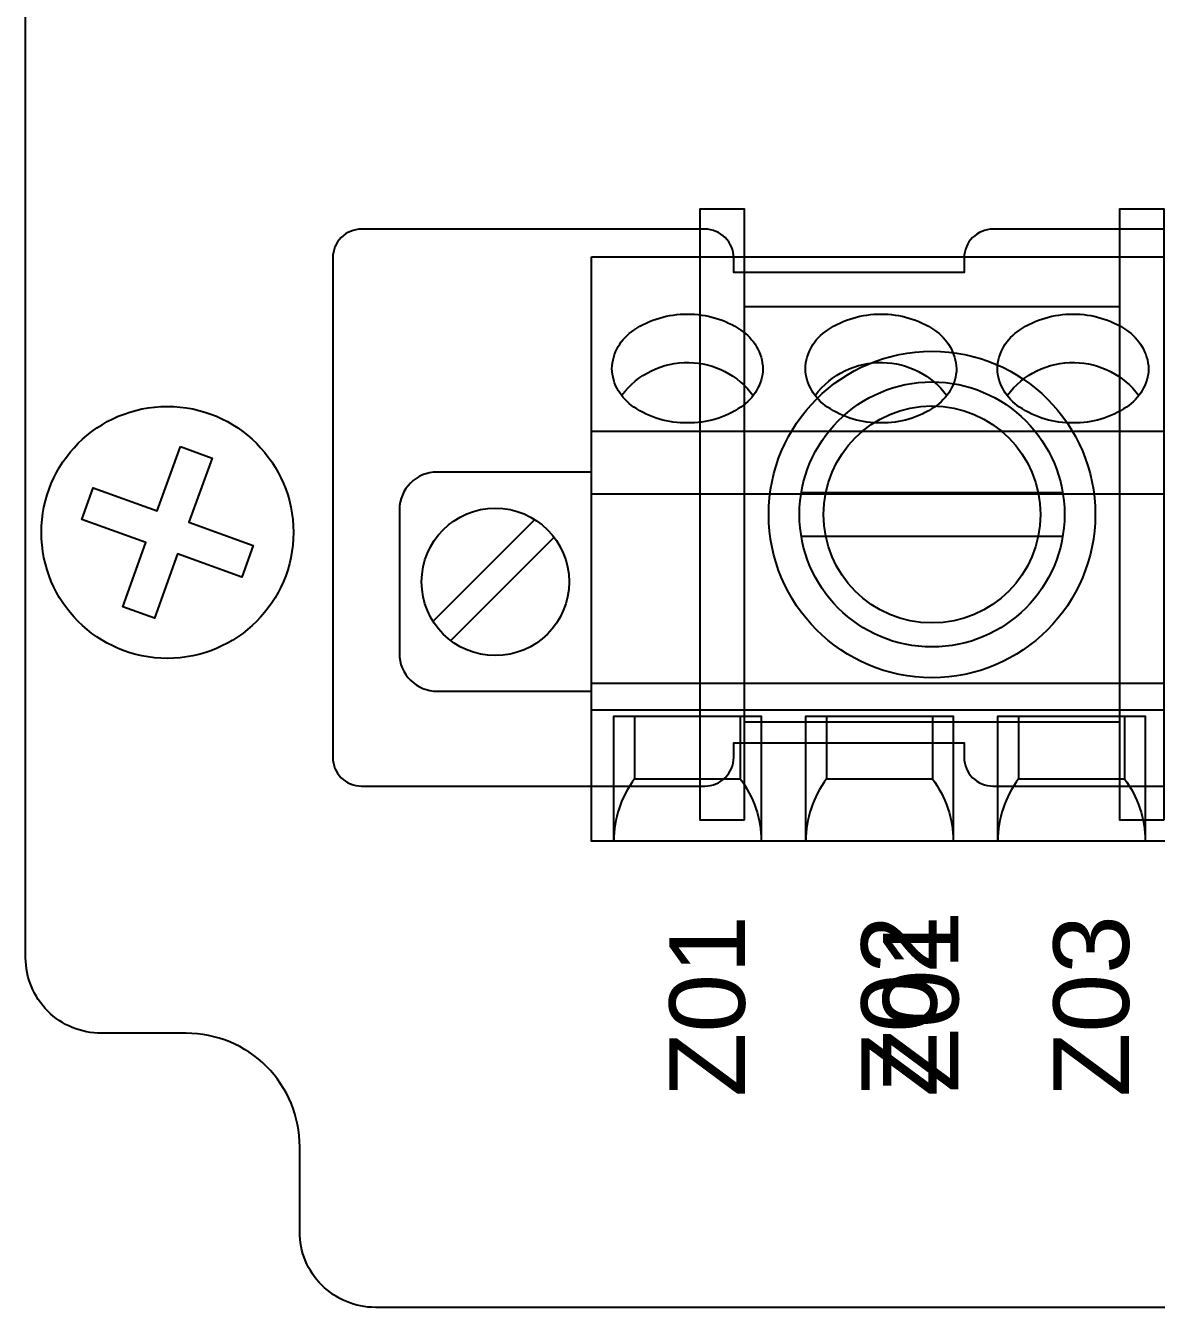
# Model space of a CAD drawing. Extents: x 1 to 23.8, y 0.2 to 17.
# Drawn here: x 17.606 to 18.784, y 1.569 to 2.904 of the extents above; entities that cross this region are included whole.
import ezdxf

# ---------------------------------------------------------------- set-up
doc = ezdxf.new("R2010")
doc.units = 0
doc.header["$MEASUREMENT"] = 0
for name, color, linetype in [('5_01__0-__EMPTY', 7, 'CONTINUOUS'), ('5_02__8-___4__ACI', 7, 'CONTINUOUS'), ('5_03__1-___4__DI__4__DO__S', 7, 'CONTINUOUS'), ('5_04__B-___4__DI__4__DO__F', 7, 'CONTINUOUS'), ('5_05__C-___4__DI__3__DO', 7, 'CONTINUOUS'), ('5_06__2X___8__DO__STD_FORM', 7, 'CONTINUOUS'), ('5_07__2A___8__DO__STD_FORM', 7, 'CONTINUOUS'), ('5_08__2B___8__DO__STD__6__', 7, 'CONTINUOUS'), ('5_09__2C___8__DO__STD__2__', 7, 'CONTINUOUS'), ('5_10__3-___8__DI', 7, 'CONTINUOUS'), ('5_11__5-___8__AI', 7, 'CONTINUOUS'), ('5_12__6-___4__AI__4__AO', 7, 'CONTINUOUS'), ('6_00_____DWG', 7, 'CONTINUOUS')]:
    doc.layers.add(name, color=color, linetype=linetype)
doc.styles.add('ARIAL', font='arial.ttf')

msp = doc.modelspace()

# ---------------------------------------------------------------- linework, layer by layer
at = {"layer": '5_01__0-__EMPTY'}
msp.add_lwpolyline([(19.5788, 2.6917), (18.6136, 2.6917, 0.414214), (18.5837, 2.6618), (18.5837, 2.6467), (18.3437, 2.6467), (18.3437, 2.6618, 0.414214), (18.3138, 2.6917), (17.9561, 2.6917, 0.414973), (17.9262, 2.6618), (17.9262, 2.1416, 0.414973), (17.9561, 2.1117), (18.3138, 2.1117, 0.414214), (18.3437, 2.1416), (18.3437, 2.1567), (18.5837, 2.1567), (18.5837, 2.1416, 0.414214), (18.6136, 2.1117), (19.5788, 2.1117, 0.414214)], format="xyb", dxfattribs=at)
at = {"layer": '5_02__8-___4__ACI'}
for points in [[(18.3549, 2.0765), (18.3549, 2.7126), (18.3085, 2.7126), (18.3085, 2.0765)], [(18.7919, 2.0765), (18.7919, 2.7126), (18.7455, 2.7126), (18.7455, 2.0765)]]:
    msp.add_lwpolyline(points, close=True, dxfattribs=at)
for points in [[(18.7455, 2.6108), (18.3549, 2.6108)], [(18.6864, 2.4171), (18.4141, 2.4171)], [(18.4141, 2.3721), (18.6864, 2.3721)], [(18.7455, 2.1783), (18.3549, 2.1783)]]:
    msp.add_lwpolyline(points, dxfattribs=at)
for radius in [0.17, 0.138, 0.113]:
    msp.add_circle((18.5502, 2.3946), radius, dxfattribs=at)
at = {"layer": '5_03__1-___4__DI__4__DO__S'}
msp.add_lwpolyline([(18.1955, 2.663), (19.7955, 2.663), (19.7955, 2.0543), (18.1955, 2.0543)], close=True, dxfattribs=at)
for points in [[(18.2168, 2.5465, -0.244062), (18.2398, 2.5866, -0.154167), (18.2955, 2.6032, -0.154167), (18.3512, 2.5866, -0.236767), (18.3742, 2.5465, -0.24406), (18.3512, 2.5065, -0.154167), (18.2955, 2.4899, -0.154167), (18.2398, 2.5065, -0.244061)], [(18.4183, 2.5465, -0.244062), (18.4414, 2.5866, -0.154167), (18.4971, 2.6032, -0.154167), (18.5527, 2.5866, -0.236767), (18.5758, 2.5465, -0.24406), (18.5527, 2.5065, -0.154167), (18.4971, 2.4899, -0.154167), (18.4414, 2.5065, -0.244061)], [(18.6183, 2.5465, -0.244062), (18.6414, 2.5866, -0.154167), (18.6971, 2.6032, -0.154167), (18.7527, 2.5866, -0.236767), (18.7758, 2.5465, -0.24406), (18.7527, 2.5065, -0.154167), (18.6971, 2.4899, -0.154167), (18.6414, 2.5065, -0.244061)]]:
    msp.add_lwpolyline(points, format="xyb", close=True, dxfattribs=at)
for points in [[(18.2268, 2.5185, -0.001746), (18.227, 2.5186, -0.240907), (18.2971, 2.5529, -0.231198), (18.364, 2.5186, -0.005828), (18.3643, 2.5187)], [(18.4284, 2.5185, -0.001746), (18.4286, 2.5186, -0.240907), (18.4986, 2.5529, -0.231198), (18.5656, 2.5186, -0.005828), (18.5659, 2.5187)], [(18.6284, 2.5185, -0.001746), (18.6286, 2.5186, -0.240907), (18.6986, 2.5529, -0.231198), (18.7656, 2.5186, -0.005828), (18.7659, 2.5187)], [(18.1955, 2.4388), (18.0349, 2.4388, 0.414169), (17.9955, 2.3995), (17.9955, 2.2499, 0.414258), (18.0349, 2.2105), (18.1955, 2.2105)], [(18.2404, 2.1844), (18.2404, 2.1192, 0.162853), (18.2187, 2.0543, 1.944453)], [(18.3506, 2.1844), (18.3506, 2.1192, -0.162853), (18.3723, 2.0543, -1.944453)], [(18.4404, 2.1844), (18.4404, 2.1192, 0.162853), (18.4187, 2.0543, 1.944453)], [(18.5506, 2.1844), (18.5506, 2.1192, -0.162853), (18.5723, 2.0543, -1.944453)], [(18.6404, 2.1844), (18.6404, 2.1192, 0.162853), (18.6187, 2.0543, 1.944453)], [(18.7506, 2.1844), (18.7506, 2.1192, -0.162853), (18.7723, 2.0543, -1.944453)]]:
    msp.add_lwpolyline(points, format="xyb", dxfattribs=at)
for points in [[(18.1955, 2.4814), (19.7955, 2.4814)], [(18.1955, 2.416), (19.7955, 2.416)], [(18.0306, 2.2833), (18.1365, 2.3893)], [(18.049, 2.2633), (18.1566, 2.3709)], [(18.1955, 2.2189), (19.7955, 2.2189)], [(18.1955, 2.191), (19.7955, 2.191)], [(18.2187, 2.0543), (18.2187, 2.1844), (18.3723, 2.1844), (18.3723, 2.0543)], [(18.4187, 2.0543), (18.4187, 2.1844), (18.5723, 2.1844), (18.5723, 2.0543)], [(18.6187, 2.0543), (18.6187, 2.1844), (18.7723, 2.1844), (18.7723, 2.0543)], [(18.2404, 2.1192), (18.3506, 2.1192)], [(18.4404, 2.1192), (18.5506, 2.1192)], [(18.6404, 2.1192), (18.7506, 2.1192)]]:
    msp.add_lwpolyline(points, dxfattribs=at)
msp.add_circle((18.0955, 2.3244), 0.0768, dxfattribs=at)
at = {"layer": '5_04__B-___4__DI__4__DO__F'}
msp.add_lwpolyline([(18.1955, 2.663), (19.7955, 2.663), (19.7955, 2.0543), (18.1955, 2.0543)], close=True, dxfattribs=at)
for points in [[(18.2168, 2.5465, -0.244062), (18.2398, 2.5866, -0.154167), (18.2955, 2.6032, -0.154167), (18.3512, 2.5866, -0.236767), (18.3742, 2.5465, -0.24406), (18.3512, 2.5065, -0.154167), (18.2955, 2.4899, -0.154167), (18.2398, 2.5065, -0.244061)], [(18.4183, 2.5465, -0.244062), (18.4414, 2.5866, -0.154167), (18.4971, 2.6032, -0.154167), (18.5527, 2.5866, -0.236767), (18.5758, 2.5465, -0.24406), (18.5527, 2.5065, -0.154167), (18.4971, 2.4899, -0.154167), (18.4414, 2.5065, -0.244061)], [(18.6183, 2.5465, -0.244062), (18.6414, 2.5866, -0.154167), (18.6971, 2.6032, -0.154167), (18.7527, 2.5866, -0.236767), (18.7758, 2.5465, -0.24406), (18.7527, 2.5065, -0.154167), (18.6971, 2.4899, -0.154167), (18.6414, 2.5065, -0.244061)]]:
    msp.add_lwpolyline(points, format="xyb", close=True, dxfattribs=at)
for points in [[(18.2268, 2.5185, -0.001746), (18.227, 2.5186, -0.240907), (18.2971, 2.5529, -0.231198), (18.364, 2.5186, -0.005828), (18.3643, 2.5187)], [(18.4284, 2.5185, -0.001746), (18.4286, 2.5186, -0.240907), (18.4986, 2.5529, -0.231198), (18.5656, 2.5186, -0.005828), (18.5659, 2.5187)], [(18.6284, 2.5185, -0.001746), (18.6286, 2.5186, -0.240907), (18.6986, 2.5529, -0.231198), (18.7656, 2.5186, -0.005828), (18.7659, 2.5187)], [(18.1955, 2.4388), (18.0349, 2.4388, 0.414169), (17.9955, 2.3995), (17.9955, 2.2499, 0.414258), (18.0349, 2.2105), (18.1955, 2.2105)], [(18.2404, 2.1844), (18.2404, 2.1192, 0.162853), (18.2187, 2.0543, 1.944453)], [(18.3506, 2.1844), (18.3506, 2.1192, -0.162853), (18.3723, 2.0543, -1.944453)], [(18.4404, 2.1844), (18.4404, 2.1192, 0.162853), (18.4187, 2.0543, 1.944453)], [(18.5506, 2.1844), (18.5506, 2.1192, -0.162853), (18.5723, 2.0543, -1.944453)], [(18.6404, 2.1844), (18.6404, 2.1192, 0.162853), (18.6187, 2.0543, 1.944453)], [(18.7506, 2.1844), (18.7506, 2.1192, -0.162853), (18.7723, 2.0543, -1.944453)]]:
    msp.add_lwpolyline(points, format="xyb", dxfattribs=at)
for points in [[(18.1955, 2.4814), (19.7955, 2.4814)], [(18.1955, 2.416), (19.7955, 2.416)], [(18.0306, 2.2833), (18.1365, 2.3893)], [(18.049, 2.2633), (18.1566, 2.3709)], [(18.1955, 2.2189), (19.7955, 2.2189)], [(18.1955, 2.191), (19.7955, 2.191)], [(18.2187, 2.0543), (18.2187, 2.1844), (18.3723, 2.1844), (18.3723, 2.0543)], [(18.4187, 2.0543), (18.4187, 2.1844), (18.5723, 2.1844), (18.5723, 2.0543)], [(18.6187, 2.0543), (18.6187, 2.1844), (18.7723, 2.1844), (18.7723, 2.0543)], [(18.2404, 2.1192), (18.3506, 2.1192)], [(18.4404, 2.1192), (18.5506, 2.1192)], [(18.6404, 2.1192), (18.7506, 2.1192)]]:
    msp.add_lwpolyline(points, dxfattribs=at)
msp.add_circle((18.0955, 2.3244), 0.0768, dxfattribs=at)
at = {"layer": '5_05__C-___4__DI__3__DO'}
msp.add_lwpolyline([(18.1955, 2.663), (19.7955, 2.663), (19.7955, 2.0543), (18.1955, 2.0543)], close=True, dxfattribs=at)
for points in [[(18.2168, 2.5465, -0.244062), (18.2398, 2.5866, -0.154167), (18.2955, 2.6032, -0.154167), (18.3512, 2.5866, -0.236767), (18.3742, 2.5465, -0.24406), (18.3512, 2.5065, -0.154167), (18.2955, 2.4899, -0.154167), (18.2398, 2.5065, -0.244061)], [(18.4183, 2.5465, -0.244062), (18.4414, 2.5866, -0.154167), (18.4971, 2.6032, -0.154167), (18.5527, 2.5866, -0.236767), (18.5758, 2.5465, -0.24406), (18.5527, 2.5065, -0.154167), (18.4971, 2.4899, -0.154167), (18.4414, 2.5065, -0.244061)], [(18.6183, 2.5465, -0.244062), (18.6414, 2.5866, -0.154167), (18.6971, 2.6032, -0.154167), (18.7527, 2.5866, -0.236767), (18.7758, 2.5465, -0.24406), (18.7527, 2.5065, -0.154167), (18.6971, 2.4899, -0.154167), (18.6414, 2.5065, -0.244061)]]:
    msp.add_lwpolyline(points, format="xyb", close=True, dxfattribs=at)
for points in [[(18.2268, 2.5185, -0.001746), (18.227, 2.5186, -0.240907), (18.2971, 2.5529, -0.231198), (18.364, 2.5186, -0.005828), (18.3643, 2.5187)], [(18.4284, 2.5185, -0.001746), (18.4286, 2.5186, -0.240907), (18.4986, 2.5529, -0.231198), (18.5656, 2.5186, -0.005828), (18.5659, 2.5187)], [(18.6284, 2.5185, -0.001746), (18.6286, 2.5186, -0.240907), (18.6986, 2.5529, -0.231198), (18.7656, 2.5186, -0.005828), (18.7659, 2.5187)], [(18.1955, 2.4388), (18.0349, 2.4388, 0.414169), (17.9955, 2.3995), (17.9955, 2.2499, 0.414258), (18.0349, 2.2105), (18.1955, 2.2105)], [(18.2404, 2.1844), (18.2404, 2.1192, 0.162853), (18.2187, 2.0543, 1.944453)], [(18.3506, 2.1844), (18.3506, 2.1192, -0.162853), (18.3723, 2.0543, -1.944453)], [(18.4404, 2.1844), (18.4404, 2.1192, 0.162853), (18.4187, 2.0543, 1.944453)], [(18.5506, 2.1844), (18.5506, 2.1192, -0.162853), (18.5723, 2.0543, -1.944453)], [(18.6404, 2.1844), (18.6404, 2.1192, 0.162853), (18.6187, 2.0543, 1.944453)], [(18.7506, 2.1844), (18.7506, 2.1192, -0.162853), (18.7723, 2.0543, -1.944453)]]:
    msp.add_lwpolyline(points, format="xyb", dxfattribs=at)
for points in [[(18.1955, 2.4814), (19.7955, 2.4814)], [(18.1955, 2.416), (19.7955, 2.416)], [(18.0306, 2.2833), (18.1365, 2.3893)], [(18.049, 2.2633), (18.1566, 2.3709)], [(18.1955, 2.2189), (19.7955, 2.2189)], [(18.1955, 2.191), (19.7955, 2.191)], [(18.2187, 2.0543), (18.2187, 2.1844), (18.3723, 2.1844), (18.3723, 2.0543)], [(18.4187, 2.0543), (18.4187, 2.1844), (18.5723, 2.1844), (18.5723, 2.0543)], [(18.6187, 2.0543), (18.6187, 2.1844), (18.7723, 2.1844), (18.7723, 2.0543)], [(18.2404, 2.1192), (18.3506, 2.1192)], [(18.4404, 2.1192), (18.5506, 2.1192)], [(18.6404, 2.1192), (18.7506, 2.1192)]]:
    msp.add_lwpolyline(points, dxfattribs=at)
msp.add_circle((18.0955, 2.3244), 0.0768, dxfattribs=at)
at = {"layer": '5_06__2X___8__DO__STD_FORM'}
msp.add_lwpolyline([(18.1955, 2.663), (19.7955, 2.663), (19.7955, 2.0543), (18.1955, 2.0543)], close=True, dxfattribs=at)
for points in [[(18.2168, 2.5465, -0.244062), (18.2398, 2.5866, -0.154167), (18.2955, 2.6032, -0.154167), (18.3512, 2.5866, -0.236767), (18.3742, 2.5465, -0.24406), (18.3512, 2.5065, -0.154167), (18.2955, 2.4899, -0.154167), (18.2398, 2.5065, -0.244061)], [(18.4183, 2.5465, -0.244062), (18.4414, 2.5866, -0.154167), (18.4971, 2.6032, -0.154167), (18.5527, 2.5866, -0.236767), (18.5758, 2.5465, -0.24406), (18.5527, 2.5065, -0.154167), (18.4971, 2.4899, -0.154167), (18.4414, 2.5065, -0.244061)], [(18.6183, 2.5465, -0.244062), (18.6414, 2.5866, -0.154167), (18.6971, 2.6032, -0.154167), (18.7527, 2.5866, -0.236767), (18.7758, 2.5465, -0.24406), (18.7527, 2.5065, -0.154167), (18.6971, 2.4899, -0.154167), (18.6414, 2.5065, -0.244061)]]:
    msp.add_lwpolyline(points, format="xyb", close=True, dxfattribs=at)
for points in [[(18.2268, 2.5185, -0.001746), (18.227, 2.5186, -0.240907), (18.2971, 2.5529, -0.231198), (18.364, 2.5186, -0.005828), (18.3643, 2.5187)], [(18.4284, 2.5185, -0.001746), (18.4286, 2.5186, -0.240907), (18.4986, 2.5529, -0.231198), (18.5656, 2.5186, -0.005828), (18.5659, 2.5187)], [(18.6284, 2.5185, -0.001746), (18.6286, 2.5186, -0.240907), (18.6986, 2.5529, -0.231198), (18.7656, 2.5186, -0.005828), (18.7659, 2.5187)], [(18.1955, 2.4388), (18.0349, 2.4388, 0.414169), (17.9955, 2.3995), (17.9955, 2.2499, 0.414258), (18.0349, 2.2105), (18.1955, 2.2105)], [(18.2404, 2.1844), (18.2404, 2.1192, 0.162853), (18.2187, 2.0543, 1.944453)], [(18.3506, 2.1844), (18.3506, 2.1192, -0.162853), (18.3723, 2.0543, -1.944453)], [(18.4404, 2.1844), (18.4404, 2.1192, 0.162853), (18.4187, 2.0543, 1.944453)], [(18.5506, 2.1844), (18.5506, 2.1192, -0.162853), (18.5723, 2.0543, -1.944453)], [(18.6404, 2.1844), (18.6404, 2.1192, 0.162853), (18.6187, 2.0543, 1.944453)], [(18.7506, 2.1844), (18.7506, 2.1192, -0.162853), (18.7723, 2.0543, -1.944453)]]:
    msp.add_lwpolyline(points, format="xyb", dxfattribs=at)
for points in [[(18.1955, 2.4814), (19.7955, 2.4814)], [(18.1955, 2.416), (19.7955, 2.416)], [(18.0306, 2.2833), (18.1365, 2.3893)], [(18.049, 2.2633), (18.1566, 2.3709)], [(18.1955, 2.2189), (19.7955, 2.2189)], [(18.1955, 2.191), (19.7955, 2.191)], [(18.2187, 2.0543), (18.2187, 2.1844), (18.3723, 2.1844), (18.3723, 2.0543)], [(18.4187, 2.0543), (18.4187, 2.1844), (18.5723, 2.1844), (18.5723, 2.0543)], [(18.6187, 2.0543), (18.6187, 2.1844), (18.7723, 2.1844), (18.7723, 2.0543)], [(18.2404, 2.1192), (18.3506, 2.1192)], [(18.4404, 2.1192), (18.5506, 2.1192)], [(18.6404, 2.1192), (18.7506, 2.1192)]]:
    msp.add_lwpolyline(points, dxfattribs=at)
msp.add_circle((18.0955, 2.3244), 0.0768, dxfattribs=at)
at = {"layer": '5_07__2A___8__DO__STD_FORM'}
msp.add_lwpolyline([(18.1955, 2.663), (19.7955, 2.663), (19.7955, 2.0543), (18.1955, 2.0543)], close=True, dxfattribs=at)
for points in [[(18.2168, 2.5465, -0.244062), (18.2398, 2.5866, -0.154167), (18.2955, 2.6032, -0.154167), (18.3512, 2.5866, -0.236767), (18.3742, 2.5465, -0.24406), (18.3512, 2.5065, -0.154167), (18.2955, 2.4899, -0.154167), (18.2398, 2.5065, -0.244061)], [(18.4183, 2.5465, -0.244062), (18.4414, 2.5866, -0.154167), (18.4971, 2.6032, -0.154167), (18.5527, 2.5866, -0.236767), (18.5758, 2.5465, -0.24406), (18.5527, 2.5065, -0.154167), (18.4971, 2.4899, -0.154167), (18.4414, 2.5065, -0.244061)], [(18.6183, 2.5465, -0.244062), (18.6414, 2.5866, -0.154167), (18.6971, 2.6032, -0.154167), (18.7527, 2.5866, -0.236767), (18.7758, 2.5465, -0.24406), (18.7527, 2.5065, -0.154167), (18.6971, 2.4899, -0.154167), (18.6414, 2.5065, -0.244061)]]:
    msp.add_lwpolyline(points, format="xyb", close=True, dxfattribs=at)
for points in [[(18.2268, 2.5185, -0.001746), (18.227, 2.5186, -0.240907), (18.2971, 2.5529, -0.231198), (18.364, 2.5186, -0.005828), (18.3643, 2.5187)], [(18.4284, 2.5185, -0.001746), (18.4286, 2.5186, -0.240907), (18.4986, 2.5529, -0.231198), (18.5656, 2.5186, -0.005828), (18.5659, 2.5187)], [(18.6284, 2.5185, -0.001746), (18.6286, 2.5186, -0.240907), (18.6986, 2.5529, -0.231198), (18.7656, 2.5186, -0.005828), (18.7659, 2.5187)], [(18.1955, 2.4388), (18.0349, 2.4388, 0.414169), (17.9955, 2.3995), (17.9955, 2.2499, 0.414258), (18.0349, 2.2105), (18.1955, 2.2105)], [(18.2404, 2.1844), (18.2404, 2.1192, 0.162853), (18.2187, 2.0543, 1.944453)], [(18.3506, 2.1844), (18.3506, 2.1192, -0.162853), (18.3723, 2.0543, -1.944453)], [(18.4404, 2.1844), (18.4404, 2.1192, 0.162853), (18.4187, 2.0543, 1.944453)], [(18.5506, 2.1844), (18.5506, 2.1192, -0.162853), (18.5723, 2.0543, -1.944453)], [(18.6404, 2.1844), (18.6404, 2.1192, 0.162853), (18.6187, 2.0543, 1.944453)], [(18.7506, 2.1844), (18.7506, 2.1192, -0.162853), (18.7723, 2.0543, -1.944453)]]:
    msp.add_lwpolyline(points, format="xyb", dxfattribs=at)
for points in [[(18.1955, 2.4814), (19.7955, 2.4814)], [(18.1955, 2.416), (19.7955, 2.416)], [(18.0306, 2.2833), (18.1365, 2.3893)], [(18.049, 2.2633), (18.1566, 2.3709)], [(18.1955, 2.2189), (19.7955, 2.2189)], [(18.1955, 2.191), (19.7955, 2.191)], [(18.2187, 2.0543), (18.2187, 2.1844), (18.3723, 2.1844), (18.3723, 2.0543)], [(18.4187, 2.0543), (18.4187, 2.1844), (18.5723, 2.1844), (18.5723, 2.0543)], [(18.6187, 2.0543), (18.6187, 2.1844), (18.7723, 2.1844), (18.7723, 2.0543)], [(18.2404, 2.1192), (18.3506, 2.1192)], [(18.4404, 2.1192), (18.5506, 2.1192)], [(18.6404, 2.1192), (18.7506, 2.1192)]]:
    msp.add_lwpolyline(points, dxfattribs=at)
msp.add_circle((18.0955, 2.3244), 0.0768, dxfattribs=at)
at = {"layer": '5_08__2B___8__DO__STD__6__'}
msp.add_lwpolyline([(18.1955, 2.663), (19.7955, 2.663), (19.7955, 2.0543), (18.1955, 2.0543)], close=True, dxfattribs=at)
for points in [[(18.2168, 2.5465, -0.244062), (18.2398, 2.5866, -0.154167), (18.2955, 2.6032, -0.154167), (18.3512, 2.5866, -0.236767), (18.3742, 2.5465, -0.24406), (18.3512, 2.5065, -0.154167), (18.2955, 2.4899, -0.154167), (18.2398, 2.5065, -0.244061)], [(18.4183, 2.5465, -0.244062), (18.4414, 2.5866, -0.154167), (18.4971, 2.6032, -0.154167), (18.5527, 2.5866, -0.236767), (18.5758, 2.5465, -0.24406), (18.5527, 2.5065, -0.154167), (18.4971, 2.4899, -0.154167), (18.4414, 2.5065, -0.244061)], [(18.6183, 2.5465, -0.244062), (18.6414, 2.5866, -0.154167), (18.6971, 2.6032, -0.154167), (18.7527, 2.5866, -0.236767), (18.7758, 2.5465, -0.24406), (18.7527, 2.5065, -0.154167), (18.6971, 2.4899, -0.154167), (18.6414, 2.5065, -0.244061)]]:
    msp.add_lwpolyline(points, format="xyb", close=True, dxfattribs=at)
for points in [[(18.2268, 2.5185, -0.001746), (18.227, 2.5186, -0.240907), (18.2971, 2.5529, -0.231198), (18.364, 2.5186, -0.005828), (18.3643, 2.5187)], [(18.4284, 2.5185, -0.001746), (18.4286, 2.5186, -0.240907), (18.4986, 2.5529, -0.231198), (18.5656, 2.5186, -0.005828), (18.5659, 2.5187)], [(18.6284, 2.5185, -0.001746), (18.6286, 2.5186, -0.240907), (18.6986, 2.5529, -0.231198), (18.7656, 2.5186, -0.005828), (18.7659, 2.5187)], [(18.1955, 2.4388), (18.0349, 2.4388, 0.414169), (17.9955, 2.3995), (17.9955, 2.2499, 0.414258), (18.0349, 2.2105), (18.1955, 2.2105)], [(18.2404, 2.1844), (18.2404, 2.1192, 0.162853), (18.2187, 2.0543, 1.944453)], [(18.3506, 2.1844), (18.3506, 2.1192, -0.162853), (18.3723, 2.0543, -1.944453)], [(18.4404, 2.1844), (18.4404, 2.1192, 0.162853), (18.4187, 2.0543, 1.944453)], [(18.5506, 2.1844), (18.5506, 2.1192, -0.162853), (18.5723, 2.0543, -1.944453)], [(18.6404, 2.1844), (18.6404, 2.1192, 0.162853), (18.6187, 2.0543, 1.944453)], [(18.7506, 2.1844), (18.7506, 2.1192, -0.162853), (18.7723, 2.0543, -1.944453)]]:
    msp.add_lwpolyline(points, format="xyb", dxfattribs=at)
for points in [[(18.1955, 2.4814), (19.7955, 2.4814)], [(18.1955, 2.416), (19.7955, 2.416)], [(18.0306, 2.2833), (18.1365, 2.3893)], [(18.049, 2.2633), (18.1566, 2.3709)], [(18.1955, 2.2189), (19.7955, 2.2189)], [(18.1955, 2.191), (19.7955, 2.191)], [(18.2187, 2.0543), (18.2187, 2.1844), (18.3723, 2.1844), (18.3723, 2.0543)], [(18.4187, 2.0543), (18.4187, 2.1844), (18.5723, 2.1844), (18.5723, 2.0543)], [(18.6187, 2.0543), (18.6187, 2.1844), (18.7723, 2.1844), (18.7723, 2.0543)], [(18.2404, 2.1192), (18.3506, 2.1192)], [(18.4404, 2.1192), (18.5506, 2.1192)], [(18.6404, 2.1192), (18.7506, 2.1192)]]:
    msp.add_lwpolyline(points, dxfattribs=at)
msp.add_circle((18.0955, 2.3244), 0.0768, dxfattribs=at)
at = {"layer": '5_09__2C___8__DO__STD__2__'}
msp.add_lwpolyline([(18.1955, 2.663), (19.7955, 2.663), (19.7955, 2.0543), (18.1955, 2.0543)], close=True, dxfattribs=at)
for points in [[(18.2168, 2.5465, -0.244062), (18.2398, 2.5866, -0.154167), (18.2955, 2.6032, -0.154167), (18.3512, 2.5866, -0.236767), (18.3742, 2.5465, -0.24406), (18.3512, 2.5065, -0.154167), (18.2955, 2.4899, -0.154167), (18.2398, 2.5065, -0.244061)], [(18.4183, 2.5465, -0.244062), (18.4414, 2.5866, -0.154167), (18.4971, 2.6032, -0.154167), (18.5527, 2.5866, -0.236767), (18.5758, 2.5465, -0.24406), (18.5527, 2.5065, -0.154167), (18.4971, 2.4899, -0.154167), (18.4414, 2.5065, -0.244061)], [(18.6183, 2.5465, -0.244062), (18.6414, 2.5866, -0.154167), (18.6971, 2.6032, -0.154167), (18.7527, 2.5866, -0.236767), (18.7758, 2.5465, -0.24406), (18.7527, 2.5065, -0.154167), (18.6971, 2.4899, -0.154167), (18.6414, 2.5065, -0.244061)]]:
    msp.add_lwpolyline(points, format="xyb", close=True, dxfattribs=at)
for points in [[(18.2268, 2.5185, -0.001746), (18.227, 2.5186, -0.240907), (18.2971, 2.5529, -0.231198), (18.364, 2.5186, -0.005828), (18.3643, 2.5187)], [(18.4284, 2.5185, -0.001746), (18.4286, 2.5186, -0.240907), (18.4986, 2.5529, -0.231198), (18.5656, 2.5186, -0.005828), (18.5659, 2.5187)], [(18.6284, 2.5185, -0.001746), (18.6286, 2.5186, -0.240907), (18.6986, 2.5529, -0.231198), (18.7656, 2.5186, -0.005828), (18.7659, 2.5187)], [(18.1955, 2.4388), (18.0349, 2.4388, 0.414169), (17.9955, 2.3995), (17.9955, 2.2499, 0.414258), (18.0349, 2.2105), (18.1955, 2.2105)], [(18.2404, 2.1844), (18.2404, 2.1192, 0.162853), (18.2187, 2.0543, 1.944453)], [(18.3506, 2.1844), (18.3506, 2.1192, -0.162853), (18.3723, 2.0543, -1.944453)], [(18.4404, 2.1844), (18.4404, 2.1192, 0.162853), (18.4187, 2.0543, 1.944453)], [(18.5506, 2.1844), (18.5506, 2.1192, -0.162853), (18.5723, 2.0543, -1.944453)], [(18.6404, 2.1844), (18.6404, 2.1192, 0.162853), (18.6187, 2.0543, 1.944453)], [(18.7506, 2.1844), (18.7506, 2.1192, -0.162853), (18.7723, 2.0543, -1.944453)]]:
    msp.add_lwpolyline(points, format="xyb", dxfattribs=at)
for points in [[(18.1955, 2.4814), (19.7955, 2.4814)], [(18.1955, 2.416), (19.7955, 2.416)], [(18.0306, 2.2833), (18.1365, 2.3893)], [(18.049, 2.2633), (18.1566, 2.3709)], [(18.1955, 2.2189), (19.7955, 2.2189)], [(18.1955, 2.191), (19.7955, 2.191)], [(18.2187, 2.0543), (18.2187, 2.1844), (18.3723, 2.1844), (18.3723, 2.0543)], [(18.4187, 2.0543), (18.4187, 2.1844), (18.5723, 2.1844), (18.5723, 2.0543)], [(18.6187, 2.0543), (18.6187, 2.1844), (18.7723, 2.1844), (18.7723, 2.0543)], [(18.2404, 2.1192), (18.3506, 2.1192)], [(18.4404, 2.1192), (18.5506, 2.1192)], [(18.6404, 2.1192), (18.7506, 2.1192)]]:
    msp.add_lwpolyline(points, dxfattribs=at)
msp.add_circle((18.0955, 2.3244), 0.0768, dxfattribs=at)
at = {"layer": '5_10__3-___8__DI'}
msp.add_lwpolyline([(18.1955, 2.663), (19.7955, 2.663), (19.7955, 2.0543), (18.1955, 2.0543)], close=True, dxfattribs=at)
for points in [[(18.2168, 2.5465, -0.244062), (18.2398, 2.5866, -0.154167), (18.2955, 2.6032, -0.154167), (18.3512, 2.5866, -0.236767), (18.3742, 2.5465, -0.24406), (18.3512, 2.5065, -0.154167), (18.2955, 2.4899, -0.154167), (18.2398, 2.5065, -0.244061)], [(18.4183, 2.5465, -0.244062), (18.4414, 2.5866, -0.154167), (18.4971, 2.6032, -0.154167), (18.5527, 2.5866, -0.236767), (18.5758, 2.5465, -0.24406), (18.5527, 2.5065, -0.154167), (18.4971, 2.4899, -0.154167), (18.4414, 2.5065, -0.244061)], [(18.6183, 2.5465, -0.244062), (18.6414, 2.5866, -0.154167), (18.6971, 2.6032, -0.154167), (18.7527, 2.5866, -0.236767), (18.7758, 2.5465, -0.24406), (18.7527, 2.5065, -0.154167), (18.6971, 2.4899, -0.154167), (18.6414, 2.5065, -0.244061)]]:
    msp.add_lwpolyline(points, format="xyb", close=True, dxfattribs=at)
for points in [[(18.2268, 2.5185, -0.001746), (18.227, 2.5186, -0.240907), (18.2971, 2.5529, -0.231198), (18.364, 2.5186, -0.005828), (18.3643, 2.5187)], [(18.4284, 2.5185, -0.001746), (18.4286, 2.5186, -0.240907), (18.4986, 2.5529, -0.231198), (18.5656, 2.5186, -0.005828), (18.5659, 2.5187)], [(18.6284, 2.5185, -0.001746), (18.6286, 2.5186, -0.240907), (18.6986, 2.5529, -0.231198), (18.7656, 2.5186, -0.005828), (18.7659, 2.5187)], [(18.1955, 2.4388), (18.0349, 2.4388, 0.414169), (17.9955, 2.3995), (17.9955, 2.2499, 0.414258), (18.0349, 2.2105), (18.1955, 2.2105)], [(18.2404, 2.1844), (18.2404, 2.1192, 0.162853), (18.2187, 2.0543, 1.944453)], [(18.3506, 2.1844), (18.3506, 2.1192, -0.162853), (18.3723, 2.0543, -1.944453)], [(18.4404, 2.1844), (18.4404, 2.1192, 0.162853), (18.4187, 2.0543, 1.944453)], [(18.5506, 2.1844), (18.5506, 2.1192, -0.162853), (18.5723, 2.0543, -1.944453)], [(18.6404, 2.1844), (18.6404, 2.1192, 0.162853), (18.6187, 2.0543, 1.944453)], [(18.7506, 2.1844), (18.7506, 2.1192, -0.162853), (18.7723, 2.0543, -1.944453)]]:
    msp.add_lwpolyline(points, format="xyb", dxfattribs=at)
for points in [[(18.1955, 2.4814), (19.7955, 2.4814)], [(18.1955, 2.416), (19.7955, 2.416)], [(18.0306, 2.2833), (18.1365, 2.3893)], [(18.049, 2.2633), (18.1566, 2.3709)], [(18.1955, 2.2189), (19.7955, 2.2189)], [(18.1955, 2.191), (19.7955, 2.191)], [(18.2187, 2.0543), (18.2187, 2.1844), (18.3723, 2.1844), (18.3723, 2.0543)], [(18.4187, 2.0543), (18.4187, 2.1844), (18.5723, 2.1844), (18.5723, 2.0543)], [(18.6187, 2.0543), (18.6187, 2.1844), (18.7723, 2.1844), (18.7723, 2.0543)], [(18.2404, 2.1192), (18.3506, 2.1192)], [(18.4404, 2.1192), (18.5506, 2.1192)], [(18.6404, 2.1192), (18.7506, 2.1192)]]:
    msp.add_lwpolyline(points, dxfattribs=at)
msp.add_circle((18.0955, 2.3244), 0.0768, dxfattribs=at)
at = {"layer": '5_11__5-___8__AI'}
msp.add_lwpolyline([(18.1955, 2.663), (19.7955, 2.663), (19.7955, 2.0543), (18.1955, 2.0543)], close=True, dxfattribs=at)
for points in [[(18.2168, 2.5465, -0.244062), (18.2398, 2.5866, -0.154167), (18.2955, 2.6032, -0.154167), (18.3512, 2.5866, -0.236767), (18.3742, 2.5465, -0.24406), (18.3512, 2.5065, -0.154167), (18.2955, 2.4899, -0.154167), (18.2398, 2.5065, -0.244061)], [(18.4183, 2.5465, -0.244062), (18.4414, 2.5866, -0.154167), (18.4971, 2.6032, -0.154167), (18.5527, 2.5866, -0.236767), (18.5758, 2.5465, -0.24406), (18.5527, 2.5065, -0.154167), (18.4971, 2.4899, -0.154167), (18.4414, 2.5065, -0.244061)], [(18.6183, 2.5465, -0.244062), (18.6414, 2.5866, -0.154167), (18.6971, 2.6032, -0.154167), (18.7527, 2.5866, -0.236767), (18.7758, 2.5465, -0.24406), (18.7527, 2.5065, -0.154167), (18.6971, 2.4899, -0.154167), (18.6414, 2.5065, -0.244061)]]:
    msp.add_lwpolyline(points, format="xyb", close=True, dxfattribs=at)
for points in [[(18.2268, 2.5185, -0.001746), (18.227, 2.5186, -0.240907), (18.2971, 2.5529, -0.231198), (18.364, 2.5186, -0.005828), (18.3643, 2.5187)], [(18.4284, 2.5185, -0.001746), (18.4286, 2.5186, -0.240907), (18.4986, 2.5529, -0.231198), (18.5656, 2.5186, -0.005828), (18.5659, 2.5187)], [(18.6284, 2.5185, -0.001746), (18.6286, 2.5186, -0.240907), (18.6986, 2.5529, -0.231198), (18.7656, 2.5186, -0.005828), (18.7659, 2.5187)], [(18.1955, 2.4388), (18.0349, 2.4388, 0.414169), (17.9955, 2.3995), (17.9955, 2.2499, 0.414258), (18.0349, 2.2105), (18.1955, 2.2105)], [(18.2404, 2.1844), (18.2404, 2.1192, 0.162853), (18.2187, 2.0543, 1.944453)], [(18.3506, 2.1844), (18.3506, 2.1192, -0.162853), (18.3723, 2.0543, -1.944453)], [(18.4404, 2.1844), (18.4404, 2.1192, 0.162853), (18.4187, 2.0543, 1.944453)], [(18.5506, 2.1844), (18.5506, 2.1192, -0.162853), (18.5723, 2.0543, -1.944453)], [(18.6404, 2.1844), (18.6404, 2.1192, 0.162853), (18.6187, 2.0543, 1.944453)], [(18.7506, 2.1844), (18.7506, 2.1192, -0.162853), (18.7723, 2.0543, -1.944453)]]:
    msp.add_lwpolyline(points, format="xyb", dxfattribs=at)
for points in [[(18.1955, 2.4814), (19.7955, 2.4814)], [(18.1955, 2.416), (19.7955, 2.416)], [(18.0306, 2.2833), (18.1365, 2.3893)], [(18.049, 2.2633), (18.1566, 2.3709)], [(18.1955, 2.2189), (19.7955, 2.2189)], [(18.1955, 2.191), (19.7955, 2.191)], [(18.2187, 2.0543), (18.2187, 2.1844), (18.3723, 2.1844), (18.3723, 2.0543)], [(18.4187, 2.0543), (18.4187, 2.1844), (18.5723, 2.1844), (18.5723, 2.0543)], [(18.6187, 2.0543), (18.6187, 2.1844), (18.7723, 2.1844), (18.7723, 2.0543)], [(18.2404, 2.1192), (18.3506, 2.1192)], [(18.4404, 2.1192), (18.5506, 2.1192)], [(18.6404, 2.1192), (18.7506, 2.1192)]]:
    msp.add_lwpolyline(points, dxfattribs=at)
msp.add_circle((18.0955, 2.3244), 0.0768, dxfattribs=at)
at = {"layer": '5_12__6-___4__AI__4__AO'}
msp.add_lwpolyline([(18.1955, 2.663), (19.7955, 2.663), (19.7955, 2.0543), (18.1955, 2.0543)], close=True, dxfattribs=at)
for points in [[(18.2168, 2.5465, -0.244062), (18.2398, 2.5866, -0.154167), (18.2955, 2.6032, -0.154167), (18.3512, 2.5866, -0.236767), (18.3742, 2.5465, -0.24406), (18.3512, 2.5065, -0.154167), (18.2955, 2.4899, -0.154167), (18.2398, 2.5065, -0.244061)], [(18.4183, 2.5465, -0.244062), (18.4414, 2.5866, -0.154167), (18.4971, 2.6032, -0.154167), (18.5527, 2.5866, -0.236767), (18.5758, 2.5465, -0.24406), (18.5527, 2.5065, -0.154167), (18.4971, 2.4899, -0.154167), (18.4414, 2.5065, -0.244061)], [(18.6183, 2.5465, -0.244062), (18.6414, 2.5866, -0.154167), (18.6971, 2.6032, -0.154167), (18.7527, 2.5866, -0.236767), (18.7758, 2.5465, -0.24406), (18.7527, 2.5065, -0.154167), (18.6971, 2.4899, -0.154167), (18.6414, 2.5065, -0.244061)]]:
    msp.add_lwpolyline(points, format="xyb", close=True, dxfattribs=at)
for points in [[(18.2268, 2.5185, -0.001746), (18.227, 2.5186, -0.240907), (18.2971, 2.5529, -0.231198), (18.364, 2.5186, -0.005828), (18.3643, 2.5187)], [(18.4284, 2.5185, -0.001746), (18.4286, 2.5186, -0.240907), (18.4986, 2.5529, -0.231198), (18.5656, 2.5186, -0.005828), (18.5659, 2.5187)], [(18.6284, 2.5185, -0.001746), (18.6286, 2.5186, -0.240907), (18.6986, 2.5529, -0.231198), (18.7656, 2.5186, -0.005828), (18.7659, 2.5187)], [(18.1955, 2.4388), (18.0349, 2.4388, 0.414169), (17.9955, 2.3995), (17.9955, 2.2499, 0.414258), (18.0349, 2.2105), (18.1955, 2.2105)], [(18.2404, 2.1844), (18.2404, 2.1192, 0.162853), (18.2187, 2.0543, 1.944453)], [(18.3506, 2.1844), (18.3506, 2.1192, -0.162853), (18.3723, 2.0543, -1.944453)], [(18.4404, 2.1844), (18.4404, 2.1192, 0.162853), (18.4187, 2.0543, 1.944453)], [(18.5506, 2.1844), (18.5506, 2.1192, -0.162853), (18.5723, 2.0543, -1.944453)], [(18.6404, 2.1844), (18.6404, 2.1192, 0.162853), (18.6187, 2.0543, 1.944453)], [(18.7506, 2.1844), (18.7506, 2.1192, -0.162853), (18.7723, 2.0543, -1.944453)]]:
    msp.add_lwpolyline(points, format="xyb", dxfattribs=at)
for points in [[(18.1955, 2.4814), (19.7955, 2.4814)], [(18.1955, 2.416), (19.7955, 2.416)], [(18.0306, 2.2833), (18.1365, 2.3893)], [(18.049, 2.2633), (18.1566, 2.3709)], [(18.1955, 2.2189), (19.7955, 2.2189)], [(18.1955, 2.191), (19.7955, 2.191)], [(18.2187, 2.0543), (18.2187, 2.1844), (18.3723, 2.1844), (18.3723, 2.0543)], [(18.4187, 2.0543), (18.4187, 2.1844), (18.5723, 2.1844), (18.5723, 2.0543)], [(18.6187, 2.0543), (18.6187, 2.1844), (18.7723, 2.1844), (18.7723, 2.0543)], [(18.2404, 2.1192), (18.3506, 2.1192)], [(18.4404, 2.1192), (18.5506, 2.1192)], [(18.6404, 2.1192), (18.7506, 2.1192)]]:
    msp.add_lwpolyline(points, dxfattribs=at)
msp.add_circle((18.0955, 2.3244), 0.0768, dxfattribs=at)
at = {"layer": '6_00_____DWG'}
msp.add_lwpolyline([(17.9705, 8.8523), (22.6358, 8.8523, -0.414214), (22.7146, 8.7735), (22.7146, 8.685, 0.414214), (22.8327, 8.5669), (22.9213, 8.5669, -0.414213), (23, 8.4881), (23, 1.933, -0.414213), (22.9213, 1.8543), (22.8327, 1.8543, 0.414213), (22.7146, 1.7361), (22.7146, 1.6476, -0.414213), (22.6358, 1.5688, -0.000001), (17.9705, 1.5688, -0.414214), (17.8917, 1.6476), (17.8917, 1.7361, 0.414214), (17.7736, 1.8543), (17.685, 1.8543, -0.414214), (17.6063, 1.933), (17.6063, 8.4881, -0.414213), (17.685, 8.5669), (17.7736, 8.5669, 0.414213), (17.8917, 8.685), (17.8917, 8.7735, -0.414213)], format="xyb", close=True, dxfattribs=at)
msp.add_lwpolyline([(17.7675, 2.4652), (17.8004, 2.4533), (17.7763, 2.3864), (17.8432, 2.3623), (17.8313, 2.3294), (17.7645, 2.3535), (17.7404, 2.2867), (17.7074, 2.2985), (17.7315, 2.3654), (17.6647, 2.3895), (17.6766, 2.4224), (17.7434, 2.3983)], close=True, dxfattribs=at)
msp.add_circle((17.7539, 2.3759), 0.1312, dxfattribs=at)

# ---------------------------------------------------------------- texts
at = {"layer": '5_01__0-__EMPTY', "style": 'ARIAL'}
for s, p in [('Z01', (18.3553, 1.7879)), ('Z02', (18.5552, 1.7879)), ('Z03', (18.7553, 1.7879))]:
    msp.add_text(s, height=0.07867, rotation=90, dxfattribs=at).set_placement(p)
at = {"layer": '5_02__8-___4__ACI', "style": 'ARIAL'}
msp.add_text('Z01', height=0.07867, rotation=90, dxfattribs=at).set_placement((18.5778, 1.7924))
at = {"layer": '5_03__1-___4__DI__4__DO__S', "style": 'ARIAL'}
for s, p in [('Z01', (18.3553, 1.7879)), ('Z02', (18.5552, 1.7879)), ('Z03', (18.7553, 1.7879))]:
    msp.add_text(s, height=0.07867, rotation=90, dxfattribs=at).set_placement(p)
at = {"layer": '5_04__B-___4__DI__4__DO__F', "style": 'ARIAL'}
for s, p in [('Z01', (18.3553, 1.7879)), ('Z02', (18.5552, 1.7879)), ('Z03', (18.7553, 1.7879))]:
    msp.add_text(s, height=0.07867, rotation=90, dxfattribs=at).set_placement(p)
at = {"layer": '5_05__C-___4__DI__3__DO', "style": 'ARIAL'}
for s, p in [('Z01', (18.3553, 1.7879)), ('Z02', (18.5552, 1.7879)), ('Z03', (18.7553, 1.7879))]:
    msp.add_text(s, height=0.07867, rotation=90, dxfattribs=at).set_placement(p)
at = {"layer": '5_06__2X___8__DO__STD_FORM', "style": 'ARIAL'}
for s, p in [('Z01', (18.3553, 1.7879)), ('Z02', (18.5552, 1.7879)), ('Z03', (18.7553, 1.7879))]:
    msp.add_text(s, height=0.07867, rotation=90, dxfattribs=at).set_placement(p)
at = {"layer": '5_07__2A___8__DO__STD_FORM', "style": 'ARIAL'}
for s, p in [('Z01', (18.3553, 1.7879)), ('Z02', (18.5552, 1.7879)), ('Z03', (18.7553, 1.7879))]:
    msp.add_text(s, height=0.07867, rotation=90, dxfattribs=at).set_placement(p)
at = {"layer": '5_08__2B___8__DO__STD__6__', "style": 'ARIAL'}
for s, p in [('Z01', (18.3553, 1.7879)), ('Z02', (18.5552, 1.7879)), ('Z03', (18.7553, 1.7879))]:
    msp.add_text(s, height=0.07867, rotation=90, dxfattribs=at).set_placement(p)
at = {"layer": '5_09__2C___8__DO__STD__2__', "style": 'ARIAL'}
for s, p in [('Z01', (18.3553, 1.7879)), ('Z02', (18.5552, 1.7879)), ('Z03', (18.7553, 1.7879))]:
    msp.add_text(s, height=0.07867, rotation=90, dxfattribs=at).set_placement(p)
at = {"layer": '5_10__3-___8__DI', "style": 'ARIAL'}
for s, p in [('Z01', (18.3553, 1.7879)), ('Z02', (18.5552, 1.7879)), ('Z03', (18.7553, 1.7879))]:
    msp.add_text(s, height=0.07867, rotation=90, dxfattribs=at).set_placement(p)
at = {"layer": '5_11__5-___8__AI', "style": 'ARIAL'}
for s, p in [('Z01', (18.3553, 1.7879)), ('Z02', (18.5552, 1.7879)), ('Z03', (18.7553, 1.7879))]:
    msp.add_text(s, height=0.07867, rotation=90, dxfattribs=at).set_placement(p)
at = {"layer": '5_12__6-___4__AI__4__AO', "style": 'ARIAL'}
for s, p in [('Z01', (18.3553, 1.7879)), ('Z02', (18.5552, 1.7879)), ('Z03', (18.7553, 1.7879))]:
    msp.add_text(s, height=0.07867, rotation=90, dxfattribs=at).set_placement(p)

doc.saveas('drawing.dxf')
